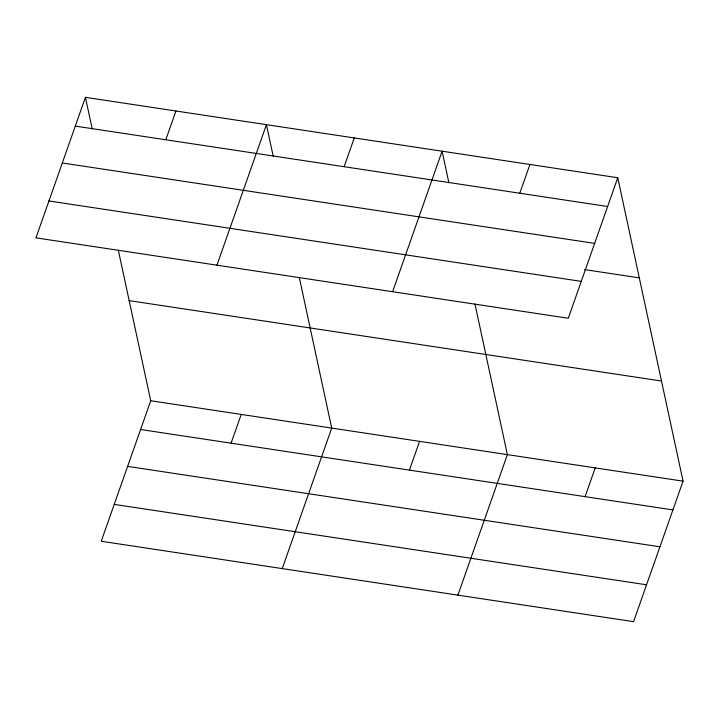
<?xml version="1.0" encoding="UTF-8"?>
<svg xmlns="http://www.w3.org/2000/svg" width="719" height="719" viewBox="0 0 719 719"><rect width="100%" height="100%" fill="white"/><g stroke="black" fill="none" stroke-linecap="round" stroke-linejoin="round"><path stroke-width="1.08" d="M85.426 97.335L35.95 237.845L568.28 318.247L617.756 177.737L85.426 97.335L92.221 128.899M165.801 139.765L175.93 111.005M118.311 250.14L150.72 400.753L101.244 541.263L633.574 621.665L683.05 481.155L617.756 177.737M216.94 265.185L266.425 124.675L273.211 156.239M231.087 443.183L241.216 414.423M344.131 166.7L354.26 137.94M282.234 568.594L331.711 428.093L299.302 277.48M392.61 291.716L442.095 151.206L448.881 182.77M409.417 470.118L419.545 441.358M519.792 193.231L529.921 164.471M457.904 595.134L507.38 454.624L474.971 304.011M585.086 496.649L595.215 467.889M75.297 126.104L607.627 206.506M62.319 162.979L594.64 243.382M584.412 269.571L639.308 277.867M48.937 200.969L581.267 281.372M129.177 300.623L661.507 381.025M150.72 400.753L683.05 481.155M140.591 429.513L672.921 509.915M127.605 466.388L659.934 546.791M114.231 504.387L646.552 584.79"/></g></svg>
